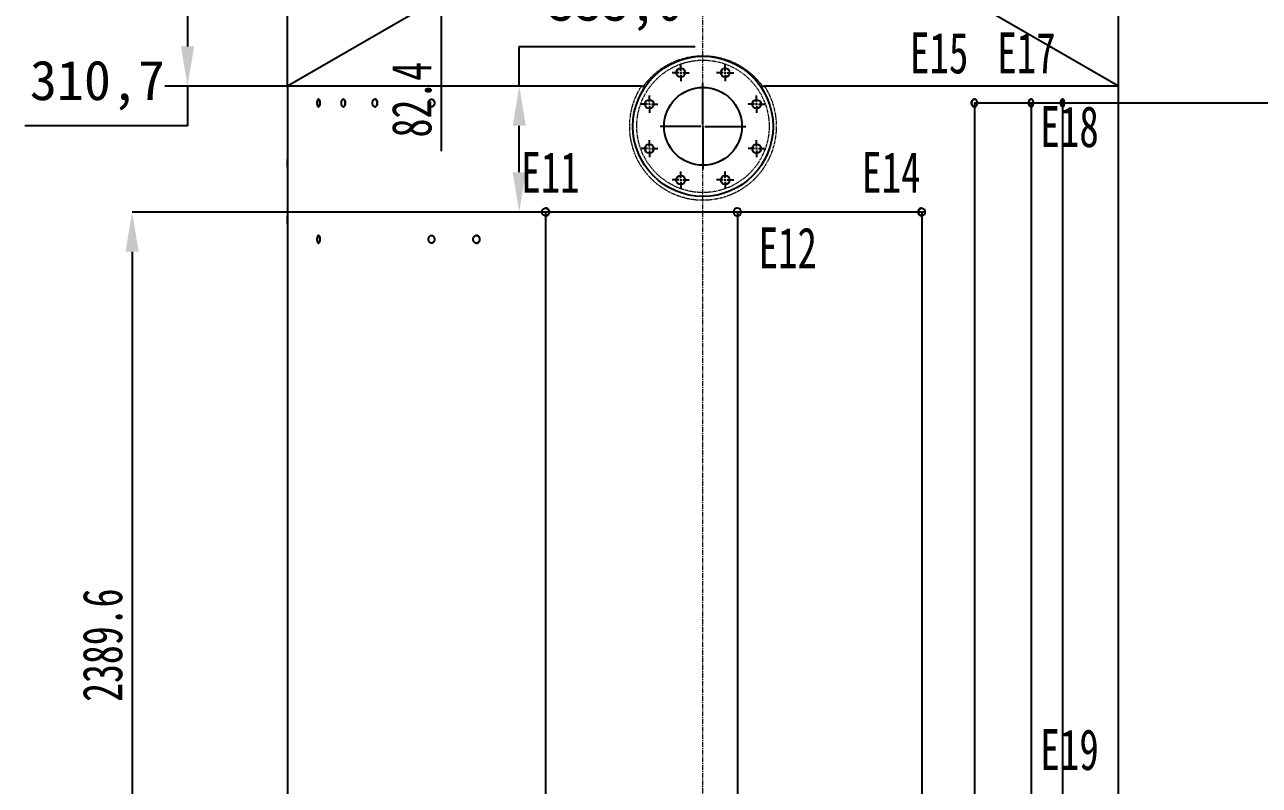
# Model space of a CAD drawing. Header units: millimetres. Extents: x -12403 to 8666, y -15213 to 13435.
# Drawn here: x -7715 to -4449, y 2604 to 4616 of the extents above; entities that cross this region are included whole.
import ezdxf

# ---------------------------------------------------------------- set-up
doc = ezdxf.new("R2010")
doc.units = ezdxf.units.MM
doc.header["$PDSIZE"] = -1
doc.linetypes.add('CENTERX2', pattern=[20.32, 12.7, -2.54, 2.54, -2.54])
doc.linetypes.add('PHANTOM', pattern=[12.7, 6.35, -1.27, 1.27, -1.27, 1.27, -1.27])
doc.layers.add('10', color=7, linetype='Continuous')
doc.styles.add('SLDTEXTSTYLE0', font='TXT', dxfattribs={"width": 0.7})
doc.dimstyles.new('ISO-25', dxfattribs={"dimtxt": 2.5, "dimasz": 2.5, "dimexe": 1.25, "dimexo": 0.625, "dimtad": 1, "dimtxsty": 'Standard', "dimcen": 2.5, "dimadec": 0, "dimazin": 0, "dimtfac": 1, "dimtmove": 0, "dimatfit": 3, "dimfxl": 0, "dimarcsym": 0})
doc.dimstyles.new('SLDDIMSTYLE0', dxfattribs={"dimscale": 30, "dimtxt": 3.5, "dimasz": 3.5, "dimexe": 0, "dimexo": 0.0625, "dimgap": 0.875, "dimtad": 2, "dimdec": 1, "dimrnd": 1e-09, "dimzin": 12, "dimdsep": 46, "dimtxsty": 'SLDTEXTSTYLE0', "dimcen": 0.09, "dimadec": 0, "dimazin": 3, "dimtfac": 1, "dimtdec": 1, "dimtofl": 0, "dimtmove": 0, "dimatfit": 3, "dimfxl": 0, "dimfrac": 2, "dimtolj": 1, "dimtzin": 12, "dimarcsym": 0})
doc.dimstyles.new('SLDDIMSTYLE1', dxfattribs={"dimscale": 30, "dimtxt": 3.5, "dimasz": 3.5, "dimexe": 0, "dimexo": 0.0625, "dimgap": 0.875, "dimtad": 2, "dimdec": 1, "dimrnd": 1e-09, "dimzin": 12, "dimdsep": 46, "dimtxsty": 'SLDTEXTSTYLE0', "dimcen": 0.09, "dimadec": 0, "dimazin": 3, "dimtfac": 1, "dimtdec": 1, "dimtmove": 0, "dimatfit": 0, "dimfxl": 0, "dimfrac": 2, "dimtolj": 1, "dimtzin": 12, "dimarcsym": 0})

# ---------------------------------------------------------------- blocks, each defined once
blk = doc.blocks.new('_D_39')
at = {"layer": '10', "color": 0, "lineweight": -2, "transparency": 16777216}
for p, q in [((-6382.5, 4120.6), (-7430.6, 4120.6)), ((-7430.6, 4015.6), (-7430.6, 1836)), ((-6948.6, 1731), (-7430.6, 1731))]:
    blk.add_line(p, q, dxfattribs=at)
at = {"layer": '10', "color": 0, "transparency": 16777216}
for points in [[(-7448.1, 4015.6), (-7413.1, 4015.6), (-7430.6, 4120.6)], [(-7448.1, 1836), (-7413.1, 1836), (-7430.6, 1731)]]:
    blk.add_solid(points, dxfattribs=at)
at = {"layer": 'Defpoints', "color": 0, "transparency": 16777216}
for p in [(-6380.6, 4120.6), (-7430.6, 1731), (-6946.8, 1731)]:
    blk.add_point(p, dxfattribs=at)
at = {"layer": '10', "color": 0, "transparency": 16777216, "insert": (-7561.8, 2974.6), "char_height": 105, "attachment_point": 2, "rotation": 90, "style": 'SLDTEXTSTYLE0'}
blk.add_mtext('\\A1;2389.6', dxfattribs=at)
blk = doc.blocks.new('_D_42')
at = {"layer": '10', "color": 0, "lineweight": -2, "transparency": 16777216}
for p, q in [((-6612.6, 4951.8), (-6612.6, 5056.8)), ((-6550.5, 4846.8), (-6612.6, 4846.8)), ((-6612.6, 4846.8), (-6612.6, 4764.4)), ((-6483.6, 4764.4), (-6612.6, 4764.4)), ((-6612.6, 4659.4), (-6612.6, 4281.4))]:
    blk.add_line(p, q, dxfattribs=at)
at = {"layer": '10', "color": 0, "transparency": 16777216}
for points in [[(-6630.1, 4951.8), (-6595.1, 4951.8), (-6612.6, 4846.8)], [(-6630.1, 4659.4), (-6595.1, 4659.4), (-6612.6, 4764.4)]]:
    blk.add_solid(points, dxfattribs=at)
at = {"layer": 'Defpoints', "color": 0, "transparency": 16777216}
for p in [(-6612.6, 4846.8), (-6548.7, 4846.8), (-6481.7, 4764.4)]:
    blk.add_point(p, dxfattribs=at)
at = {"layer": '10', "color": 0, "transparency": 16777216, "insert": (-6743.9, 4417.9), "char_height": 105, "attachment_point": 2, "rotation": 90, "style": 'SLDTEXTSTYLE0'}
blk.add_mtext('\\A1;82.4', dxfattribs=at)
blk = doc.blocks.new('SW_CENTERMARKSYMBOL_80')
at = {"layer": '10', "color": 0}
for p, q in [((0, 0.17), (0, 3.68)), ((-0.17, 0), (-3.68, 0)), ((0, 0), (-0.08, 0)), ((0, 0), (0, 0.08)), ((0, 0), (0, -0.08)), ((0, 0), (0.08, 0)), ((0.17, 0), (3.68, 0)), ((0, -0.17), (0, -3.68))]:
    blk.add_line(p, q, dxfattribs=at)
blk = doc.blocks.new('SW_CENTERMARKSYMBOL_81')
at = {"layer": '10', "color": 0}
for p, q in [((-0.17, 0), (-0.73, 0)), ((0, 0), (-0.08, 0)), ((0, 0.17), (0, 0.73)), ((0, 0), (0, 0.08)), ((0, 0), (0, -0.08)), ((0, 0), (0.08, 0)), ((0.17, 0), (0.73, 0)), ((0, -0.17), (0, -0.73))]:
    blk.add_line(p, q, dxfattribs=at)
blk = doc.blocks.new('SW_CENTERMARKSYMBOL_82')
at = {"layer": '10', "color": 0}
for p, q in [((-0.17, 0), (-0.73, 0)), ((0, 0), (-0.08, 0)), ((0, 0.17), (0, 0.73)), ((0, 0), (0, 0.08)), ((0, 0), (0, -0.08)), ((0, 0), (0.08, 0)), ((0.17, 0), (0.73, 0)), ((0, -0.17), (0, -0.73))]:
    blk.add_line(p, q, dxfattribs=at)
blk = doc.blocks.new('SW_CENTERMARKSYMBOL_83')
at = {"layer": '10', "color": 0}
for p, q in [((-0.17, 0), (-0.73, 0)), ((0, 0), (-0.08, 0)), ((0, 0.17), (0, 0.73)), ((0, 0), (0, 0.08)), ((0, 0), (0, -0.08)), ((0, 0), (0.08, 0)), ((0.17, 0), (0.73, 0)), ((0, -0.17), (0, -0.73))]:
    blk.add_line(p, q, dxfattribs=at)
blk = doc.blocks.new('SW_CENTERMARKSYMBOL_84')
at = {"layer": '10', "color": 0}
for p, q in [((-0.17, 0), (-0.73, 0)), ((0, 0), (-0.08, 0)), ((0, 0.17), (0, 0.73)), ((0, 0), (0, 0.08)), ((0, 0), (0, -0.08)), ((0, 0), (0.08, 0)), ((0.17, 0), (0.73, 0)), ((0, -0.17), (0, -0.73))]:
    blk.add_line(p, q, dxfattribs=at)
blk = doc.blocks.new('SW_CENTERMARKSYMBOL_85')
at = {"layer": '10', "color": 0}
for p, q in [((-0.17, 0), (-0.73, 0)), ((0, 0), (-0.08, 0)), ((0, 0.17), (0, 0.73)), ((0, 0), (0, 0.08)), ((0, 0), (0, -0.08)), ((0, 0), (0.08, 0)), ((0.17, 0), (0.73, 0)), ((0, -0.17), (0, -0.73))]:
    blk.add_line(p, q, dxfattribs=at)
blk = doc.blocks.new('SW_CENTERMARKSYMBOL_86')
at = {"layer": '10', "color": 0}
for p, q in [((-0.17, 0), (-0.73, 0)), ((0, 0), (-0.08, 0)), ((0, 0.17), (0, 0.73)), ((0, 0), (0, 0.08)), ((0, 0), (0, -0.08)), ((0, 0), (0.08, 0)), ((0.17, 0), (0.73, 0)), ((0, -0.17), (0, -0.73))]:
    blk.add_line(p, q, dxfattribs=at)
blk = doc.blocks.new('SW_CENTERMARKSYMBOL_87')
at = {"layer": '10', "color": 0}
for p, q in [((-0.17, 0), (-0.73, 0)), ((0, 0), (-0.08, 0)), ((0, 0.17), (0, 0.73)), ((0, 0), (0, 0.08)), ((0, 0), (0, -0.08)), ((0, 0), (0.08, 0)), ((0.17, 0), (0.73, 0)), ((0, -0.17), (0, -0.73))]:
    blk.add_line(p, q, dxfattribs=at)
blk = doc.blocks.new('SW_CENTERMARKSYMBOL_88')
at = {"layer": '10', "color": 0}
for p, q in [((-0.17, 0), (-0.73, 0)), ((0, 0), (-0.08, 0)), ((0, 0.17), (0, 0.73)), ((0, 0), (0, 0.08)), ((0, 0), (0, -0.08)), ((0, 0), (0.08, 0)), ((0.17, 0), (0.73, 0)), ((0, -0.17), (0, -0.73))]:
    blk.add_line(p, q, dxfattribs=at)
blk = doc.blocks.new('*D229')
at = {"color": 0, "lineweight": -2, "transparency": 16777216}
for p, q in [((-7019.9, 4453.6), (-7019.9, 5420.6)), ((-4820.8, 4453.6), (-4820.8, 5420.6)), ((-6914.9, 5360.6), (-4925.8, 5360.6))]:
    blk.add_line(p, q, dxfattribs=at)
at = {"color": 0, "transparency": 16777216}
for points in [[(-6914.9, 5378.1), (-6914.9, 5343.1), (-7019.9, 5360.6)], [(-4925.8, 5378.1), (-4925.8, 5343.1), (-4820.8, 5360.6)]]:
    blk.add_solid(points, dxfattribs=at)
at = {"layer": 'Defpoints', "color": 0, "transparency": 16777216}
for p in [(-4820.8, 5360.6), (-7019.9, 4453.6), (-4820.8, 4453.6)]:
    blk.add_point(p, dxfattribs=at)
at = {"color": 0, "transparency": 16777216, "insert": (-5920.4, 5467.6), "char_height": 105, "attachment_point": 5}
blk.add_mtext('2199,0', dxfattribs=at)
blk = doc.blocks.new('*D231')
at = {"color": 0, "lineweight": -2, "transparency": 16777216}
for p, q in [((-6481.7, 4764.4), (-7344.1, 4764.4)), ((-7284.1, 4659.4), (-7284.1, 4558.6)), ((-6481.7, 4453.6), (-7344.1, 4453.6)), ((-7284.1, 4453.6), (-7284.1, 4348.6)), ((-7284.1, 4348.6), (-7714.9, 4348.6))]:
    blk.add_line(p, q, dxfattribs=at)
at = {"color": 0, "transparency": 16777216}
for points in [[(-7301.6, 4659.4), (-7266.6, 4659.4), (-7284.1, 4764.4)], [(-7301.6, 4558.6), (-7266.6, 4558.6), (-7284.1, 4453.6)]]:
    blk.add_solid(points, dxfattribs=at)
at = {"layer": 'Defpoints', "color": 0, "transparency": 16777216}
for p in [(-6481.7, 4764.4), (-7284.1, 4453.6), (-6481.7, 4453.6)]:
    blk.add_point(p, dxfattribs=at)
at = {"color": 0, "transparency": 16777216, "insert": (-7522.4, 4455.6), "char_height": 105, "attachment_point": 5}
blk.add_mtext('310,7', dxfattribs=at)
blk = doc.blocks.new('*D269')
at = {"color": 0, "lineweight": -2, "transparency": 16777216}
for p, q in [((-6406.5, 4453.6), (-6406.5, 4558.6)), ((-6406.5, 4558.6), (-5940.8, 4558.6)), ((-6336.7, 4453.6), (-6466.5, 4453.6)), ((-6406.5, 4225.6), (-6406.5, 4348.6)), ((-6336.7, 4120.6), (-6466.5, 4120.6))]:
    blk.add_line(p, q, dxfattribs=at)
at = {"color": 0, "transparency": 16777216}
for points in [[(-6424, 4348.6), (-6389, 4348.6), (-6406.5, 4453.6)], [(-6424, 4225.6), (-6389, 4225.6), (-6406.5, 4120.6)]]:
    blk.add_solid(points, dxfattribs=at)
at = {"layer": 'Defpoints', "color": 0, "transparency": 16777216}
for p in [(-6406.5, 4453.6), (-6336.7, 4453.6), (-6336.7, 4120.6)]:
    blk.add_point(p, dxfattribs=at)
at = {"color": 0, "transparency": 16777216, "insert": (-6150.8, 4665.6), "char_height": 105, "attachment_point": 5}
blk.add_mtext('333,0', dxfattribs=at)

msp = doc.modelspace()

# ---------------------------------------------------------------- linework, layer by layer
at = {"color": 7, "linetype": 'Continuous', "lineweight": 25}
for p, q in [((-6486.86, 4761.38), (-7019.89, 4453.64)), ((-4820.84, 4453.64), (-5353.86, 4761.38)), ((-7019.89, 4453.64), (-7019.89, 4259.66)), ((-6083.06, 4453.64), (-7019.89, 4453.64)), ((-4820.84, 4453.64), (-5757.66, 4453.64)), ((-4820.84, 1756.76), (-4820.84, 4453.64)), ((-7019.89, 4239.06), (-7019.89, 4259.66)), ((-7019.89, 4239.06), (-7019.89, 4110.31)), ((-7019.89, 4089.71), (-7019.89, 4110.31)), ((-7019.89, 4089.71), (-7019.89, 2449.4)), ((-6520.52, 4058.74), (-6521.04, 4058.65)), ((-6521.04, 4038.36), (-6520.52, 4038.27))]:
    msp.add_line(p, q, dxfattribs=at)
at = {"color": 7, "linetype": 'Continuous', "lineweight": 25, "flags": 128}
for points in [[(-6937.73, 4419.3), (-6938.5, 4419.11), (-6939.23, 4418.52), (-6939.91, 4417.57), (-6940.5, 4416.29), (-6940.98, 4414.73), (-6941.34, 4412.95), (-6941.57, 4411.01), (-6941.64, 4409.01), (-6941.57, 4407), (-6941.34, 4405.06), (-6940.98, 4403.28), (-6940.5, 4401.72), (-6939.91, 4400.44), (-6939.23, 4399.49), (-6938.5, 4398.9), (-6937.73, 4398.71)], [(-6937.73, 4398.71), (-6936.97, 4398.9), (-6936.24, 4399.49), (-6935.56, 4400.44), (-6934.97, 4401.72), (-6934.49, 4403.28), (-6934.13, 4405.06), (-6933.9, 4407), (-6933.83, 4409.01), (-6933.9, 4411.01), (-6934.13, 4412.95), (-6934.49, 4414.73), (-6934.97, 4416.29), (-6935.56, 4417.57), (-6936.24, 4418.52), (-6936.97, 4419.11), (-6937.73, 4419.3)], [(-6871.84, 4398.71), (-6872.84, 4398.9), (-6873.81, 4399.49), (-6874.7, 4400.44), (-6875.49, 4401.72), (-6876.13, 4403.28), (-6876.6, 4405.06), (-6876.9, 4407), (-6877, 4409.01), (-6876.9, 4411.01), (-6876.6, 4412.95), (-6876.13, 4414.73), (-6875.49, 4416.29), (-6874.7, 4417.57), (-6873.81, 4418.52), (-6872.84, 4419.11), (-6871.84, 4419.3)], [(-6871.84, 4419.3), (-6870.83, 4419.11), (-6869.86, 4418.52), (-6868.97, 4417.57), (-6868.18, 4416.29), (-6867.54, 4414.73), (-6867.07, 4412.95), (-6866.77, 4411.01), (-6866.67, 4409.01), (-6866.77, 4407), (-6867.07, 4405.06), (-6867.54, 4403.28), (-6868.18, 4401.72), (-6868.97, 4400.44), (-6869.86, 4399.49), (-6870.83, 4398.9), (-6871.84, 4398.71)], [(-6788.38, 4398.71), (-6789.61, 4398.9), (-6790.8, 4399.49), (-6791.89, 4400.44), (-6792.85, 4401.72), (-6793.64, 4403.28), (-6794.22, 4405.06), (-6794.58, 4407), (-6794.7, 4409.01), (-6794.58, 4411.01), (-6794.22, 4412.95), (-6793.64, 4414.73), (-6792.85, 4416.29), (-6791.89, 4417.57), (-6790.8, 4418.52), (-6789.61, 4419.11), (-6788.38, 4419.3)], [(-6788.38, 4419.3), (-6787.15, 4419.11), (-6785.96, 4418.52), (-6784.87, 4417.57), (-6783.91, 4416.29), (-6783.12, 4414.73), (-6782.54, 4412.95), (-6782.18, 4411.01), (-6782.06, 4409.01), (-6782.18, 4407), (-6782.54, 4405.06), (-6783.12, 4403.28), (-6783.91, 4401.72), (-6784.87, 4400.44), (-6785.96, 4399.49), (-6787.15, 4398.9), (-6788.38, 4398.71)], [(-6638.68, 4398.71), (-6640.2, 4398.9), (-6641.66, 4399.49), (-6643.01, 4400.44), (-6644.19, 4401.72), (-6645.16, 4403.28), (-6645.88, 4405.06), (-6646.32, 4407), (-6646.47, 4409.01), (-6646.32, 4411.01), (-6645.88, 4412.95), (-6645.16, 4414.73), (-6644.19, 4416.29), (-6643.01, 4417.57), (-6641.66, 4418.52), (-6640.2, 4419.11), (-6638.68, 4419.3)], [(-6638.68, 4419.3), (-6637.16, 4419.11), (-6635.69, 4418.52), (-6634.34, 4417.57), (-6633.16, 4416.29), (-6632.19, 4414.73), (-6631.47, 4412.95), (-6631.03, 4411.01), (-6630.88, 4409.01), (-6631.03, 4407), (-6631.47, 4405.06), (-6632.19, 4403.28), (-6633.16, 4401.72), (-6634.34, 4400.44), (-6635.69, 4399.49), (-6637.16, 4398.9), (-6638.68, 4398.71)], [(-5202.05, 4419.3), (-5203.57, 4419.11), (-5205.03, 4418.52), (-5206.38, 4417.57), (-5207.56, 4416.29), (-5208.53, 4414.73), (-5209.25, 4412.95), (-5209.7, 4411.01), (-5209.85, 4409.01), (-5209.7, 4407), (-5209.25, 4405.06), (-5208.53, 4403.28), (-5207.56, 4401.72), (-5206.38, 4400.44), (-5205.03, 4399.49), (-5203.57, 4398.9), (-5202.05, 4398.71)], [(-5202.05, 4398.71), (-5200.53, 4398.9), (-5199.07, 4399.49), (-5197.72, 4400.44), (-5196.54, 4401.72), (-5195.57, 4403.28), (-5194.84, 4405.06), (-5194.4, 4407), (-5194.25, 4409.01), (-5194.4, 4411.01), (-5194.84, 4412.95), (-5195.57, 4414.73), (-5196.54, 4416.29), (-5197.72, 4417.57), (-5199.07, 4418.52), (-5200.53, 4419.11), (-5202.05, 4419.3)], [(-5052.35, 4419.3), (-5053.58, 4419.11), (-5054.76, 4418.52), (-5055.86, 4417.57), (-5056.82, 4416.29), (-5057.6, 4414.73), (-5058.19, 4412.95), (-5058.55, 4411.01), (-5058.67, 4409.01), (-5058.55, 4407), (-5058.19, 4405.06), (-5057.6, 4403.28), (-5056.82, 4401.72), (-5055.86, 4400.44), (-5054.76, 4399.49), (-5053.58, 4398.9), (-5052.35, 4398.71)], [(-5052.35, 4398.71), (-5051.11, 4398.9), (-5049.93, 4399.49), (-5048.83, 4400.44), (-5047.87, 4401.72), (-5047.09, 4403.28), (-5046.5, 4405.06), (-5046.14, 4407), (-5046.02, 4409.01), (-5046.14, 4411.01), (-5046.5, 4412.95), (-5047.09, 4414.73), (-5047.87, 4416.29), (-5048.83, 4417.57), (-5049.93, 4418.52), (-5051.11, 4419.11), (-5052.35, 4419.3)], [(-4968.89, 4419.3), (-4969.9, 4419.11), (-4970.87, 4418.52), (-4971.76, 4417.57), (-4972.54, 4416.29), (-4973.18, 4414.73), (-4973.66, 4412.95), (-4973.95, 4411.01), (-4974.05, 4409.01), (-4973.95, 4407), (-4973.66, 4405.06), (-4973.18, 4403.28), (-4972.54, 4401.72), (-4971.76, 4400.44), (-4970.87, 4399.49), (-4969.9, 4398.9), (-4968.89, 4398.71)], [(-4968.89, 4398.71), (-4967.88, 4398.9), (-4966.92, 4399.49), (-4966.02, 4400.44), (-4965.24, 4401.72), (-4964.6, 4403.28), (-4964.12, 4405.06), (-4963.83, 4407), (-4963.73, 4409.01), (-4963.83, 4411.01), (-4964.12, 4412.95), (-4964.6, 4414.73), (-4965.24, 4416.29), (-4966.02, 4417.57), (-4966.92, 4418.52), (-4967.88, 4419.11), (-4968.89, 4419.3)], [(-6336.72, 4110.31), (-6338.58, 4110.5), (-6340.37, 4111.09), (-6342.02, 4112.04), (-6343.47, 4113.32), (-6344.65, 4114.88), (-6345.53, 4116.66), (-6346.07, 4118.6), (-6346.26, 4120.61), (-6346.07, 4122.61), (-6345.53, 4124.55), (-6344.65, 4126.33), (-6343.47, 4127.89), (-6342.02, 4129.17), (-6340.37, 4130.12), (-6338.58, 4130.71), (-6336.72, 4130.91)], [(-6336.72, 4130.91), (-6334.86, 4130.71), (-6333.08, 4130.12), (-6331.43, 4129.17), (-6329.98, 4127.89), (-6328.8, 4126.33), (-6327.92, 4124.55), (-6327.37, 4122.61), (-6327.19, 4120.61), (-6327.37, 4118.6), (-6327.92, 4116.66), (-6328.8, 4114.88), (-6329.98, 4113.32), (-6331.43, 4112.04), (-6333.08, 4111.09), (-6334.86, 4110.5), (-6336.72, 4110.31)], [(-5341.8, 4110.31), (-5343.51, 4110.5), (-5345.15, 4111.09), (-5346.67, 4112.04), (-5348, 4113.32), (-5349.09, 4114.88), (-5349.9, 4116.66), (-5350.39, 4118.6), (-5350.56, 4120.61), (-5350.39, 4122.61), (-5349.9, 4124.55), (-5349.09, 4126.33), (-5348, 4127.89), (-5346.67, 4129.17), (-5345.15, 4130.12), (-5343.51, 4130.71), (-5341.8, 4130.91)], [(-5341.8, 4130.91), (-5340.09, 4130.71), (-5338.45, 4130.12), (-5336.94, 4129.17), (-5335.61, 4127.89), (-5334.52, 4126.33), (-5333.71, 4124.55), (-5333.21, 4122.61), (-5333.04, 4120.61), (-5333.21, 4118.6), (-5333.71, 4116.66), (-5334.52, 4114.88), (-5335.61, 4113.32), (-5336.94, 4112.04), (-5338.45, 4111.09), (-5340.09, 4110.5), (-5341.8, 4110.31)], [(-6937.73, 4058.81), (-6938.5, 4058.61), (-6939.23, 4058.02), (-6939.91, 4057.07), (-6940.5, 4055.79), (-6940.98, 4054.23), (-6941.34, 4052.45), (-6941.57, 4050.51), (-6941.64, 4048.51), (-6941.57, 4046.5), (-6941.34, 4044.56), (-6940.98, 4042.78), (-6940.5, 4041.22), (-6939.91, 4039.94), (-6939.23, 4038.99), (-6938.5, 4038.4), (-6937.73, 4038.21)], [(-6937.73, 4038.21), (-6936.97, 4038.4), (-6936.24, 4038.99), (-6935.56, 4039.94), (-6934.97, 4041.22), (-6934.49, 4042.78), (-6934.13, 4044.56), (-6933.9, 4046.5), (-6933.83, 4048.51), (-6933.9, 4050.51), (-6934.13, 4052.45), (-6934.49, 4054.23), (-6934.97, 4055.79), (-6935.56, 4057.07), (-6936.24, 4058.02), (-6936.97, 4058.61), (-6937.73, 4058.81)], [(-6638.68, 4038.21), (-6640.2, 4038.4), (-6641.66, 4038.99), (-6643.01, 4039.94), (-6644.19, 4041.22), (-6645.16, 4042.78), (-6645.88, 4044.56), (-6646.32, 4046.5), (-6646.47, 4048.51), (-6646.32, 4050.51), (-6645.88, 4052.45), (-6645.16, 4054.23), (-6644.19, 4055.79), (-6643.01, 4057.07), (-6641.66, 4058.02), (-6640.2, 4058.61), (-6638.68, 4058.81)], [(-6638.68, 4058.81), (-6637.16, 4058.61), (-6635.69, 4058.02), (-6634.34, 4057.07), (-6633.16, 4055.79), (-6632.19, 4054.23), (-6631.47, 4052.45), (-6631.03, 4050.51), (-6630.88, 4048.51), (-6631.03, 4046.5), (-6631.47, 4044.56), (-6632.19, 4042.78), (-6633.16, 4041.22), (-6634.34, 4039.94), (-6635.69, 4038.99), (-6637.16, 4038.4), (-6638.68, 4038.21)], [(-6528.37, 4048.51), (-6528.22, 4050.45), (-6527.76, 4052.32), (-6527.01, 4054.05), (-6526, 4055.58), (-6524.76, 4056.86), (-6523.34, 4057.83), (-6521.8, 4058.47), (-6520.18, 4058.75), (-6518.55, 4058.65), (-6516.96, 4058.19), (-6515.47, 4057.38), (-6514.14, 4056.25), (-6513.01, 4054.84), (-6512.13, 4053.2), (-6511.52, 4051.39), (-6511.21, 4049.48), (-6511.21, 4047.53), (-6511.52, 4045.62), (-6512.13, 4043.81), (-6513.01, 4042.17), (-6514.14, 4040.76), (-6515.47, 4039.63), (-6516.96, 4038.82), (-6518.55, 4038.36), (-6520.18, 4038.26), (-6521.8, 4038.54), (-6523.34, 4039.18), (-6524.76, 4040.15), (-6526, 4041.43), (-6527.01, 4042.96), (-6527.76, 4044.69), (-6528.22, 4046.56), (-6528.37, 4048.51)]]:
    msp.add_lwpolyline(points, dxfattribs=at)
at = {"color": 7, "linetype": 'Continuous', "lineweight": 25}
for centre, radius in [((-5920.36, 4347.21), 185.4), ((-5979.09, 4488.99), 11.84), ((-5861.63, 4488.99), 11.84), ((-5920.36, 4347.21), 103), ((-6062.15, 4405.94), 11.84), ((-5778.58, 4405.94), 11.84), ((-6062.15, 4288.47), 11.84), ((-5778.58, 4288.47), 11.84), ((-5979.09, 4205.42), 11.84), ((-5861.63, 4205.42), 11.84)]:
    msp.add_circle(centre, radius, dxfattribs=at)
at = {"color": 8, "linetype": 'PHANTOM', "lineweight": 18}
msp.add_circle((-5920.36, 4347.21), 175.1, dxfattribs=at)
at = {"color": 7, "linetype": 'Continuous', "lineweight": 25}
for centre, start, end in [((-5829.31, 4120.61), 90.15866, 269.84134), ((-5829.37, 4120.61), 270.15862, 89.84138)]:
    msp.add_arc(centre, 10.3, start, end, dxfattribs=at)
at = {"color": 8, "linetype": 'PHANTOM', "lineweight": 18}
for points, knots in [([(-6078.17, 4453.01), (-6078.02, 4453.22), (-6077.3, 4454.22), (-6074.36, 4458.19), (-6069.04, 4464.88), (-6061.21, 4473.62), (-6052.5, 4482.23), (-6042.87, 4490.59), (-6034.03, 4497.3), (-6026.44, 4502.44), (-6020.41, 4506.23), (-6014.04, 4509.9), (-6007.28, 4513.46), (-6000.18, 4516.84), (-5991.94, 4520.36), (-5982.43, 4523.89), (-5971.42, 4527.26), (-5961.66, 4529.61), (-5953.5, 4531.16), (-5946.15, 4532.32), (-5937.53, 4533.31), (-5927.55, 4533.94), (-5917.35, 4534.05), (-5907.2, 4533.63), (-5897.26, 4532.69), (-5887.56, 4531.27), (-5878, 4529.38), (-5867.94, 4526.86), (-5857.56, 4523.64), (-5846.99, 4519.67), (-5836.92, 4515.21), (-5828.15, 4510.73), (-5820.57, 4506.39), (-5814.03, 4502.29), (-5807.81, 4498.04), (-5801.86, 4493.63), (-5796.19, 4489.09), (-5788.98, 4482.87), (-5780.46, 4474.67), (-5771.2, 4464.38), (-5765.46, 4457.03), (-5762.71, 4453.22), (-5762.55, 4453.01)], [0, 0, 0, 0, 0.0028035, 0.0132968, 0.0527358, 0.0922557, 0.1320719, 0.1720162, 0.2114179, 0.2312262, 0.2510339, 0.2712621, 0.2914892, 0.3119209, 0.3323511, 0.3590986, 0.3860415, 0.4137165, 0.4277159, 0.4417148, 0.4629632, 0.4843878, 0.5063937, 0.5286079, 0.5498699, 0.5713052, 0.5932471, 0.6153449, 0.6426129, 0.6700993, 0.6981632, 0.7263836, 0.7479627, 0.7695429, 0.7912923, 0.8130425, 0.8352097, 0.8573774, 0.9019104, 0.9494778, 0.9971965, 1, 1, 1, 1]), ([(-5757.66, 4453.64), (-5756.09, 4451.12), (-5752.94, 4446.08), (-5748.41, 4437.78), (-5744.03, 4428.8), (-5739.76, 4418.69), (-5735.92, 4407.9), (-5732.71, 4396.86), (-5730.23, 4386.01), (-5728.15, 4373.93), (-5726.7, 4360.15), (-5726.32, 4345.9), (-5726.88, 4332.98), (-5728.05, 4321.45), (-5730.03, 4309.19), (-5733.03, 4296.09), (-5737.05, 4283.02), (-5741.64, 4271.02), (-5746.61, 4260.1), (-5751.67, 4250.55), (-5756.65, 4242.24), (-5762.32, 4233.66), (-5769.51, 4224.01), (-5777.73, 4214.46), (-5785.71, 4206.27), (-5793.8, 4198.8), (-5802.85, 4191.38), (-5812.91, 4184.15), (-5823.29, 4177.65), (-5835.19, 4171.21), (-5848.73, 4165.11), (-5863.99, 4159.72), (-5879.67, 4155.63), (-5894.67, 4153.04), (-5908.93, 4151.69), (-5921, 4151.39), (-5931.77, 4151.77), (-5941.23, 4152.56), (-5950.67, 4153.83), (-5961.65, 4155.86), (-5973.36, 4158.8), (-5985.69, 4162.81), (-5997.24, 4167.4), (-6008.63, 4172.8), (-6018.95, 4178.56), (-6028.12, 4184.42), (-6036.65, 4190.49), (-6045.25, 4197.36), (-6053.71, 4204.99), (-6061.61, 4212.99), (-6068.8, 4221.15), (-6075.42, 4229.56), (-6081.72, 4238.52), (-6087.75, 4248.21), (-6093.21, 4258.3), (-6097.92, 4268.35), (-6101.9, 4278.2), (-6105.33, 4288.21), (-6108.32, 4298.75), (-6110.81, 4309.89), (-6112.64, 4321.22), (-6113.78, 4332.26), (-6114.31, 4343.23), (-6114.22, 4354.53), (-6113.47, 4365.81), (-6112.12, 4376.77), (-6110.25, 4387.2), (-6107.86, 4397.36), (-6104.5, 4408.93), (-6099.77, 4421.97), (-6094.03, 4434.52), (-6088.39, 4445.07), (-6084.84, 4450.78), (-6083.06, 4453.64)], [0, 0, 0, 0, 0.01065862, 0.02133973, 0.03390994, 0.04651645, 0.06067764, 0.07492188, 0.08769969, 0.10051636, 0.11882053, 0.13723993, 0.15146546, 0.1650755, 0.1787327, 0.19590448, 0.21317047, 0.22768728, 0.2419214, 0.25620825, 0.2664416, 0.27669425, 0.29312916, 0.30964552, 0.32191078, 0.33420986, 0.3491977, 0.36390641, 0.3786745, 0.39315748, 0.41244375, 0.4318683, 0.45108062, 0.47043222, 0.486331, 0.50230921, 0.51359614, 0.52488306, 0.53628455, 0.54768609, 0.5648558, 0.57947267, 0.59414993, 0.60937848, 0.62467413, 0.63653786, 0.64843275, 0.66223354, 0.67608292, 0.689323, 0.70260563, 0.71516604, 0.72776221, 0.74191106, 0.75614, 0.76890227, 0.78170278, 0.79423386, 0.80680109, 0.82093362, 0.83511847, 0.84785682, 0.86063342, 0.87442468, 0.88826482, 0.90108485, 0.91394367, 0.92618529, 0.93846056, 0.95709862, 0.97585626, 0.98791207, 1, 1, 1, 1])]:
    msp.add_open_spline(points, degree=3, knots=knots, dxfattribs=at)
at = {"color": 7, "linetype": 'Continuous', "lineweight": 25}
for points, knots in [([(-6083.06, 4453.64), (-6082.51, 4453.63), (-6081.37, 4453.61), (-6080, 4453.44), (-6078.94, 4453.23), (-6078.43, 4453.08), (-6078.17, 4453.01)], [0, 0, 0, 0, 0.3204978, 0.6485099, 0.8233138, 1, 1, 1, 1]), ([(-6072.15, 4453.67), (-6072.15, 4453.67), (-6072.43, 4453.27), (-6073.28, 4452.65), (-6075.29, 4452.31), (-6077.21, 4452.77), (-6078.17, 4453.01)], [0, 0, 0, 0, 0.001979, 0.3229928, 0.6608305, 1, 1, 1, 1]), ([(-5762.55, 4453.01), (-5763.51, 4452.77), (-5765.42, 4452.31), (-5767.44, 4452.64), (-5768.29, 4453.26), (-5768.58, 4453.67), (-5768.58, 4453.67)], [0, 0, 0, 0, 0.33692942, 0.67256765, 0.99802106, 1, 1, 1, 1]), ([(-5762.55, 4453.01), (-5762.08, 4453.13), (-5761.13, 4453.39), (-5759.75, 4453.56), (-5758.59, 4453.63), (-5757.97, 4453.64), (-5757.66, 4453.64)], [0, 0, 0, 0, 0.3181015, 0.6473924, 0.8231295, 1, 1, 1, 1]), ([(-6937.73, 4419.3), (-6937.72, 4419.3), (-6937.27, 4419.3), (-6936.37, 4418.87), (-6935.2, 4417.13), (-6934.3, 4414.48), (-6933.86, 4411.6), (-6933.74, 4408.58), (-6933.94, 4405.53), (-6934.6, 4402.45), (-6935.61, 4400.12), (-6936.72, 4398.88), (-6937.45, 4398.76), (-6937.73, 4398.71)], [0, 0, 0, 0, 0.0034233, 0.1107643, 0.218103, 0.3254505, 0.4327942, 0.5000127, 0.607354, 0.7146901, 0.8220381, 0.9293829, 1, 1, 1, 1]), ([(-6871.84, 4398.71), (-6871.64, 4398.72), (-6870.86, 4398.77), (-6869.52, 4399.58), (-6868.07, 4401.62), (-6867.05, 4404.51), (-6866.56, 4407.9), (-6866.67, 4411.42), (-6867.37, 4414.67), (-6868.58, 4417.26), (-6870.13, 4418.98), (-6871.27, 4419.2), (-6871.84, 4419.3)], [0, 0, 0, 0, 0.0370806, 0.1444448, 0.251808, 0.3591751, 0.4665441, 0.5739116, 0.6812752, 0.7886419, 0.8960107, 1, 1, 1, 1]), ([(-6788.38, 4398.71), (-6788.14, 4398.72), (-6787.18, 4398.77), (-6785.55, 4399.58), (-6783.78, 4401.62), (-6782.53, 4404.51), (-6781.93, 4407.9), (-6782.07, 4411.42), (-6782.93, 4414.67), (-6784.4, 4417.26), (-6786.29, 4418.98), (-6787.69, 4419.2), (-6788.38, 4419.3)], [0, 0, 0, 0, 0.0370809, 0.1444435, 0.2518079, 0.3591757, 0.466544, 0.5739114, 0.6812755, 0.7886409, 0.8960096, 1, 1, 1, 1]), ([(-6638.68, 4419.3), (-6638.37, 4419.29), (-6637.2, 4419.24), (-6635.19, 4418.43), (-6633.01, 4416.39), (-6631.47, 4413.5), (-6630.74, 4410.11), (-6630.91, 4406.59), (-6631.96, 4403.34), (-6633.77, 4400.75), (-6636.1, 4399.03), (-6637.83, 4398.81), (-6638.68, 4398.71)], [0, 0, 0, 0, 0.0370799, 0.1444423, 0.251807, 0.3591799, 0.4665486, 0.5739084, 0.6812715, 0.7886379, 0.8960102, 1, 1, 1, 1]), ([(-5202.05, 4398.71), (-5202.35, 4398.72), (-5203.53, 4398.77), (-5205.54, 4399.58), (-5207.71, 4401.62), (-5209.26, 4404.51), (-5209.99, 4407.9), (-5209.81, 4411.42), (-5208.77, 4414.67), (-5206.96, 4417.26), (-5204.63, 4418.98), (-5202.9, 4419.2), (-5202.05, 4419.3)], [0, 0, 0, 0, 0.0370799, 0.1444444, 0.2518092, 0.3591758, 0.4665445, 0.573912, 0.6812751, 0.7886415, 0.8960102, 1, 1, 1, 1]), ([(-5052.35, 4398.71), (-5052.59, 4398.72), (-5053.54, 4398.77), (-5055.18, 4399.58), (-5056.94, 4401.62), (-5058.2, 4404.51), (-5058.79, 4407.9), (-5058.65, 4411.42), (-5057.8, 4414.67), (-5056.33, 4417.26), (-5054.44, 4418.98), (-5053.03, 4419.2), (-5052.35, 4419.3)], [0, 0, 0, 0, 0.0370809, 0.1444435, 0.2518079, 0.3591757, 0.466544, 0.5739114, 0.6812755, 0.7886409, 0.8960096, 1, 1, 1, 1]), ([(-4968.89, 4398.71), (-4969.09, 4398.72), (-4969.87, 4398.77), (-4971.2, 4399.58), (-4972.65, 4401.62), (-4973.68, 4404.51), (-4974.17, 4407.9), (-4974.05, 4411.42), (-4973.35, 4414.67), (-4972.15, 4417.26), (-4970.6, 4418.98), (-4969.45, 4419.2), (-4968.89, 4419.3)], [0, 0, 0, 0, 0.0370806, 0.1444448, 0.251808, 0.3591751, 0.4665441, 0.5739116, 0.6812752, 0.7886419, 0.8960107, 1, 1, 1, 1]), ([(-7019.89, 4259.66), (-7019.89, 4259.66), (-7019.89, 4259.65), (-7019.89, 4259.54), (-7019.88, 4259.09), (-7019.88, 4258.36), (-7019.87, 4257.38), (-7019.86, 4256.16), (-7019.85, 4254.76), (-7019.85, 4253.2), (-7019.84, 4251.39), (-7019.84, 4249.51), (-7019.84, 4247.63), (-7019.84, 4245.95), (-7019.85, 4244.35), (-7019.86, 4242.9), (-7019.87, 4241.63), (-7019.87, 4240.59), (-7019.88, 4239.79), (-7019.89, 4239.19), (-7019.89, 4239.1), (-7019.89, 4239.06)], [0, 0, 0, 0, 0.0034129, 0.0563427, 0.1108071, 0.1637359, 0.2181992, 0.2711318, 0.3256007, 0.3785291, 0.4329984, 0.5000113, 0.5529376, 0.6074063, 0.6603381, 0.7148027, 0.7677327, 0.8221994, 0.8751307, 0.9295997, 1, 1, 1, 1]), ([(-6336.72, 4110.31), (-6336.36, 4110.32), (-6334.92, 4110.37), (-6332.46, 4111.18), (-6329.81, 4113.22), (-6327.93, 4116.11), (-6327.04, 4119.5), (-6327.25, 4123.02), (-6328.53, 4126.27), (-6330.73, 4128.86), (-6333.58, 4130.58), (-6335.69, 4130.8), (-6336.72, 4130.91)], [0, 0, 0, 0, 0.0370812, 0.1444451, 0.2518084, 0.3591755, 0.4665442, 0.5739116, 0.6812748, 0.7886413, 0.8960089, 1, 1, 1, 1]), ([(-5829.34, 4130.91), (-5829.38, 4130.91), (-5830.57, 4130.9), (-5832.91, 4130.47), (-5835.97, 4128.73), (-5838.28, 4126.08), (-5839.41, 4123.2), (-5839.73, 4120.18), (-5839.22, 4117.13), (-5837.51, 4114.04), (-5834.89, 4111.72), (-5832.01, 4110.48), (-5830.1, 4110.36), (-5829.34, 4110.31)], [0, 0, 0, 0, 0.003423, 0.1107638, 0.2181019, 0.3254493, 0.4327929, 0.500011, 0.6073521, 0.7146944, 0.8220373, 0.9293846, 1, 1, 1, 1]), ([(-5341.8, 4130.91), (-5341.83, 4130.91), (-5342.85, 4130.9), (-5344.85, 4130.47), (-5347.46, 4128.73), (-5349.44, 4126.08), (-5350.42, 4123.2), (-5350.69, 4120.18), (-5350.25, 4117.13), (-5348.79, 4114.04), (-5346.54, 4111.72), (-5344.08, 4110.48), (-5342.45, 4110.36), (-5341.8, 4110.31)], [0, 0, 0, 0, 0.0034235, 0.1107638, 0.2181023, 0.3254494, 0.4327929, 0.500011, 0.6073519, 0.7146943, 0.8220367, 0.9293828, 1, 1, 1, 1]), ([(-7019.89, 4110.31), (-7019.89, 4110.31), (-7019.89, 4110.3), (-7019.89, 4110.19), (-7019.88, 4109.74), (-7019.88, 4109.01), (-7019.87, 4108.03), (-7019.86, 4106.81), (-7019.85, 4105.41), (-7019.85, 4103.85), (-7019.84, 4102.04), (-7019.84, 4100.16), (-7019.84, 4098.28), (-7019.84, 4096.6), (-7019.85, 4095), (-7019.86, 4093.55), (-7019.87, 4092.28), (-7019.87, 4091.24), (-7019.88, 4090.44), (-7019.89, 4089.84), (-7019.89, 4089.75), (-7019.89, 4089.71)], [0, 0, 0, 0, 0.0034129, 0.0563427, 0.1108071, 0.1637359, 0.2181992, 0.2711318, 0.3256007, 0.3785291, 0.4329984, 0.5000113, 0.5529376, 0.6074063, 0.6603381, 0.7148027, 0.7677327, 0.8221994, 0.8751307, 0.9295997, 1, 1, 1, 1]), ([(-6937.73, 4058.81), (-6937.72, 4058.81), (-6937.27, 4058.8), (-6936.37, 4058.37), (-6935.2, 4056.63), (-6934.3, 4053.98), (-6933.86, 4051.1), (-6933.74, 4048.08), (-6933.94, 4045.03), (-6934.6, 4041.95), (-6935.61, 4039.62), (-6936.72, 4038.38), (-6937.45, 4038.26), (-6937.73, 4038.21)], [0, 0, 0, 0, 0.0034233, 0.1107641, 0.2181064, 0.3254479, 0.4327915, 0.5000098, 0.607351, 0.7146936, 0.8220363, 0.9293838, 1, 1, 1, 1]), ([(-6638.68, 4058.81), (-6638.37, 4058.79), (-6637.2, 4058.74), (-6635.19, 4057.93), (-6633.01, 4055.89), (-6631.47, 4053), (-6630.74, 4049.61), (-6630.91, 4046.09), (-6631.96, 4042.84), (-6633.77, 4040.25), (-6636.1, 4038.53), (-6637.83, 4038.31), (-6638.68, 4038.21)], [0, 0, 0, 0, 0.0370798, 0.144442, 0.2518109, 0.3591773, 0.4665457, 0.573913, 0.6812759, 0.788642, 0.8960104, 1, 1, 1, 1]), ([(-6512.66, 4041.73), (-6512.09, 4042.68), (-6510.95, 4044.59), (-6510.38, 4048.09), (-6510.75, 4051.59), (-6512.09, 4054.75), (-6514.24, 4057.23), (-6516.94, 4058.63), (-6519.16, 4059.09), (-6520.3, 4058.71), (-6520.5, 4058.64)], [0, 0, 0, 0, 0.13862124, 0.27724277, 0.41583103, 0.55440699, 0.69302162, 0.83170176, 0.97043385, 1, 1, 1, 1]), ([(-6520.49, 4038.4), (-6520.16, 4038.31), (-6518.88, 4037.94), (-6516.55, 4038.51), (-6514.21, 4039.85), (-6513.09, 4041.2), (-6512.66, 4041.73)], [0, 0, 0, 0, 0.1176345, 0.4535457, 0.7894746, 1, 1, 1, 1])]:
    msp.add_open_spline(points, degree=3, knots=knots, dxfattribs=at)
at = {"layer": '10', "linetype": 'CENTERX2', "lineweight": 18}
msp.add_line((-5920.36, 1669.21), (-5920.36, 4934.31), dxfattribs=at)
at = {"layer": '10', "color": 144}
for p, q in [((-4968.89, 4419.31), (-4968.89, 2389.94)), ((-5202.05, 4409.01), (-5202.05, 1881.53)), ((-5052.35, 4409.01), (-5052.35, 2030.67)), ((-6336.72, 4120.61), (-6336.72, -1522.3)), ((-5829.34, 4120.61), (-5829.34, -1600.41)), ((-5341.8, 4120.61), (-5341.8, -1439.66))]:
    msp.add_line(p, q, dxfattribs=at)
at = {"layer": '10'}
msp.add_line((-5202.05, 4409.01), (-3141.01, 4409.01), dxfattribs=at)
at = {"layer": '10', "color": 11}
msp.add_line((-5333.04, 4120.61), (-6380.62, 4120.61), dxfattribs=at)

# ---------------------------------------------------------------- block references
at = {"layer": '10', "xscale": 30.9, "yscale": 30.9, "zscale": 30.9}
for name, p in [('SW_CENTERMARKSYMBOL_85', (-5979.09, 4488.99)), ('SW_CENTERMARKSYMBOL_86', (-5861.63, 4488.99)), ('SW_CENTERMARKSYMBOL_80', (-5920.36, 4347.21)), ('SW_CENTERMARKSYMBOL_84', (-6062.15, 4405.94)), ('SW_CENTERMARKSYMBOL_87', (-5778.58, 4405.94)), ('SW_CENTERMARKSYMBOL_83', (-6062.15, 4288.47)), ('SW_CENTERMARKSYMBOL_88', (-5778.58, 4288.47)), ('SW_CENTERMARKSYMBOL_82', (-5979.09, 4205.42)), ('SW_CENTERMARKSYMBOL_81', (-5861.63, 4205.42))]:
    msp.add_blockref(name, p, dxfattribs=at)

# ---------------------------------------------------------------- texts
at = {"layer": '10', "char_height": 108.15, "attachment_point": 1, "style": 'SLDTEXTSTYLE0'}
for s, insert in [('E15', (-5372.8, 4595.47)), ('E17', (-5141.89, 4595.47)), ('E18', (-5027.69, 4400.64)), ('E11', (-6401.03, 4279.52)), ('E14', (-5499.33, 4279.52)), ('E12', (-5773.36, 4079.84)), ('E19', (-5027.69, 2752.64))]:
    msp.add_mtext(s, dxfattribs=dict(at, insert=insert))

# ---------------------------------------------------------------- dimensions: what is measured, and where the dimension line sits
dim = msp.add_linear_dim(base=(-4820.83798, 5360.5884), p1=(-7019.88797, 4453.6396), p2=(-4820.83798, 4453.6396), dimstyle='ISO-25', override={"dimscale": 30, "dimtxt": 3.5, "dimasz": 3.5, "dimexe": 2, "dimexo": 0, "dimgap": 1.524, "dimtih": 1, "dimtoh": 1, "dimdec": 1, "dimzin": 0, "dimadec": 1, "dimtdec": 1, "dimtzin": 0})
dim.commit()
dim.dimension.update_dxf_attribs({"geometry": '*D229', "text_midpoint": (-5920.36297, 5467.5584)})
for base, p1, p2, picture, middle in [((-7284.14, 4453.64), (-6481.71, 4764.36), (-6481.71, 4453.64), '*D231', (-7522.36, 4455.61)), ((-6406.49, 4453.64), (-6336.72, 4120.61), (-6336.72, 4453.64), '*D269', (-6150.77, 4665.61))]:
    dim = msp.add_linear_dim(base=base, p1=p1, p2=p2, angle=90, dimstyle='ISO-25', override={"dimscale": 30, "dimtxt": 3.5, "dimasz": 3.5, "dimexe": 2, "dimexo": 0, "dimgap": 1.524, "dimtih": 1, "dimtoh": 1, "dimdec": 1, "dimzin": 0, "dimadec": 1, "dimtdec": 1, "dimtzin": 0})
    dim.commit()
    dim.dimension.update_dxf_attribs({"geometry": picture, "text_midpoint": middle})
at = {"layer": '10'}
for base, p1, p2, dimstyle, picture, middle in [((-6612.61, 4846.76), (-6481.71, 4764.36), (-6548.66, 4846.76), 'SLDDIMSTYLE1', '_D_42', (-6612.61, 4417.86)), ((-7430.59, 1731.01), (-6380.62, 4120.61), (-6946.75, 1731.01), 'SLDDIMSTYLE0', '_D_39', (-7430.59, 2974.6))]:
    dim = msp.add_linear_dim(base=base, p1=p1, p2=p2, angle=90, dimstyle=dimstyle, dxfattribs=at)
    dim.commit()
    dim.dimension.update_dxf_attribs({"geometry": picture, "text_midpoint": middle, "dimtype": 160})

doc.saveas('drawing.dxf')
